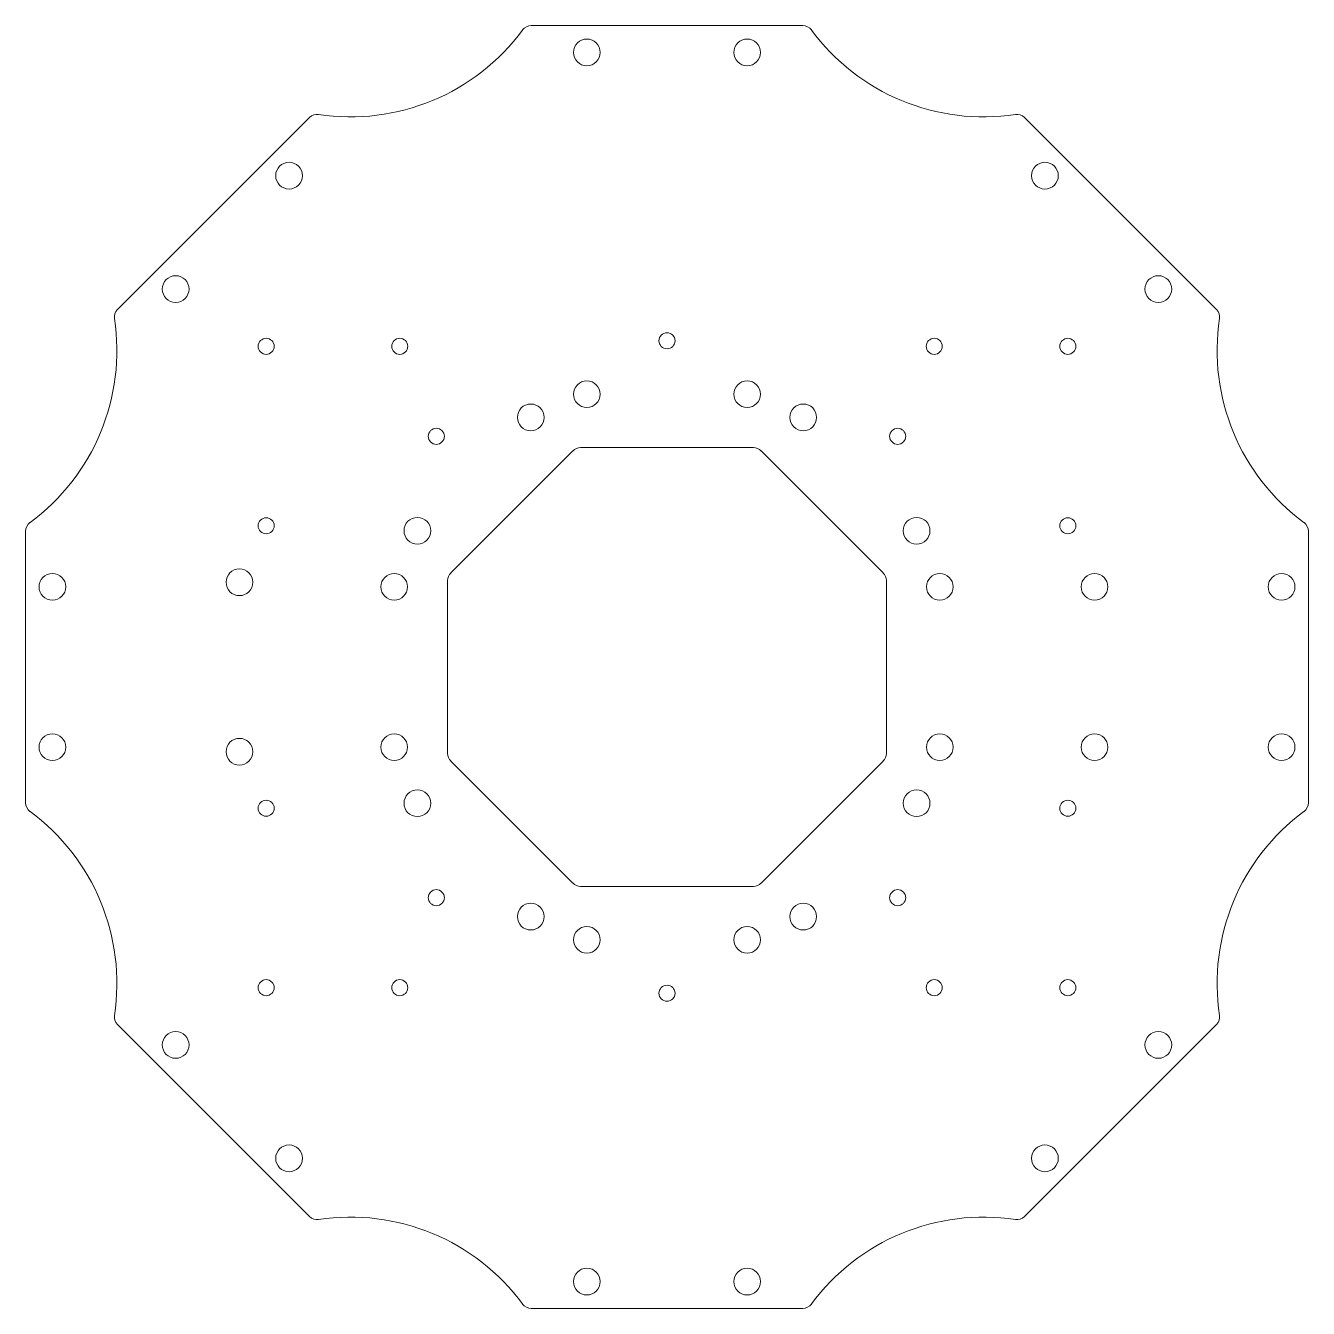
# Model space of a CAD drawing. Header units: millimetres. Extents: x -120 to 120, y -120 to 120.
import ezdxf

# ---------------------------------------------------------------- set-up
doc = ezdxf.new("R2010")
doc.units = ezdxf.units.MM

msp = doc.modelspace()

# ---------------------------------------------------------------- linework, layer by layer
at = {"color": 7, "linetype": 'Continuous', "lineweight": 15}
for p, q in [((25.41, 120), (-25.41, 120)), ((-66.89, 102.82), (-102.82, 66.89)), ((102.82, 66.89), (66.89, 102.82)), ((16.17, 41.04), (-16.17, 41.04)), ((-17.59, 40.46), (-40.46, 17.59)), ((40.46, 17.59), (17.59, 40.46)), ((-120, 25.41), (-120, -25.41)), ((120, -25.41), (120, 25.41)), ((-41.04, 16.17), (-41.04, -16.17)), ((41.04, -16.17), (41.04, 16.17)), ((-40.46, -17.59), (-17.59, -40.46)), ((17.59, -40.46), (40.46, -17.59)), ((-16.17, -41.04), (16.17, -41.04)), ((-102.82, -66.89), (-66.89, -102.82)), ((66.89, -102.82), (102.82, -66.89)), ((-25.41, -120), (25.41, -120))]:
    msp.add_line(p, q, dxfattribs=at)
for centre, radius in [((-15, 115), 2.5), ((15, 115), 2.5), ((-70.71, 91.93), 2.5), ((70.71, 91.93), 2.5), ((-91.93, 70.71), 2.5), ((91.93, 70.71), 2.5), ((0, 61.04), 1.5), ((-75, 60), 1.5), ((-50, 60), 1.5), ((50, 60), 1.5), ((75, 60), 1.5), ((-15, 51.04), 2.5), ((15, 51.04), 2.5), ((-25.49, 46.7), 2.5), ((25.49, 46.7), 2.5), ((-43.16, 43.16), 1.5), ((43.16, 43.16), 1.5), ((-75, 26.43), 1.5), ((-46.7, 25.49), 2.5), ((46.7, 25.49), 2.5), ((75, 26.43), 1.5), ((-115, 15), 2.5), ((-80, 15.85), 2.5), ((-51.04, 15), 2.5), ((51.04, 15), 2.5), ((80, 15), 2.5), ((115, 15), 2.5), ((-115, -15), 2.5), ((-80, -15.85), 2.5), ((-51.04, -15), 2.5), ((51.04, -15), 2.5), ((80, -15), 2.5), ((115, -15), 2.5), ((-46.7, -25.49), 2.5), ((46.7, -25.49), 2.5), ((-75, -26.43), 1.5), ((75, -26.43), 1.5), ((-43.16, -43.16), 1.5), ((43.16, -43.16), 1.5), ((-25.49, -46.7), 2.5), ((25.49, -46.7), 2.5), ((-15, -51.04), 2.5), ((15, -51.04), 2.5), ((-75, -60), 1.5), ((-50, -60), 1.5), ((0, -61.04), 1.5), ((50, -60), 1.5), ((75, -60), 1.5), ((-91.93, -70.71), 2.5), ((91.93, -70.71), 2.5), ((-70.71, -91.93), 2.5), ((70.71, -91.93), 2.5), ((-15, -115), 2.5), ((15, -115), 2.5)]:
    msp.add_circle(centre, radius, dxfattribs=at)
for centre, radius, start, end in [((-59.21, 142.93), 40, 261.4132, 323.5811), ((-25.41, 118), 2, 90, 143.5811), ((25.41, 118), 2, 36.4189, 90), ((59.21, 142.93), 40, 216.4189, 278.5868), ((-65.48, 101.41), 2, 81.4132, 135), ((65.48, 101.41), 2, 45, 98.5868), ((-142.93, 59.21), 40, 306.4189, 8.5868), ((-101.41, 65.48), 2, 135, 188.5868), ((101.41, 65.48), 2, 351.4132, 45), ((142.93, 59.21), 40, 171.4132, 233.5811), ((-16.17, 39.04), 2, 90, 135), ((16.17, 39.04), 2, 45, 90), ((-118, 25.41), 2, 126.4189, 180), ((118, 25.41), 2, 0, 53.5811), ((-39.04, 16.17), 2, 135, 180), ((39.04, 16.17), 2, 0, 45), ((-39.04, -16.17), 2, 180, 225), ((39.04, -16.17), 2, 315, 0), ((-118, -25.41), 2, 180, 233.5811), ((118, -25.41), 2, 306.4189, 0), ((-142.93, -59.21), 40, 351.4132, 53.5811), ((142.93, -59.21), 40, 126.4189, 188.5868), ((-16.17, -39.04), 2, 225, 270), ((16.17, -39.04), 2, 270, 315), ((-101.41, -65.48), 2, 171.4132, 225), ((101.41, -65.48), 2, 315, 8.5868), ((-65.48, -101.41), 2, 225, 278.5868), ((-59.21, -142.93), 40, 36.4189, 98.5868), ((59.21, -142.93), 40, 81.4132, 143.5811), ((65.48, -101.41), 2, 261.4132, 315), ((-25.41, -118), 2, 216.4189, 270), ((25.41, -118), 2, 270, 323.5811)]:
    msp.add_arc(centre, radius, start, end, dxfattribs=at)

doc.saveas('drawing.dxf')
